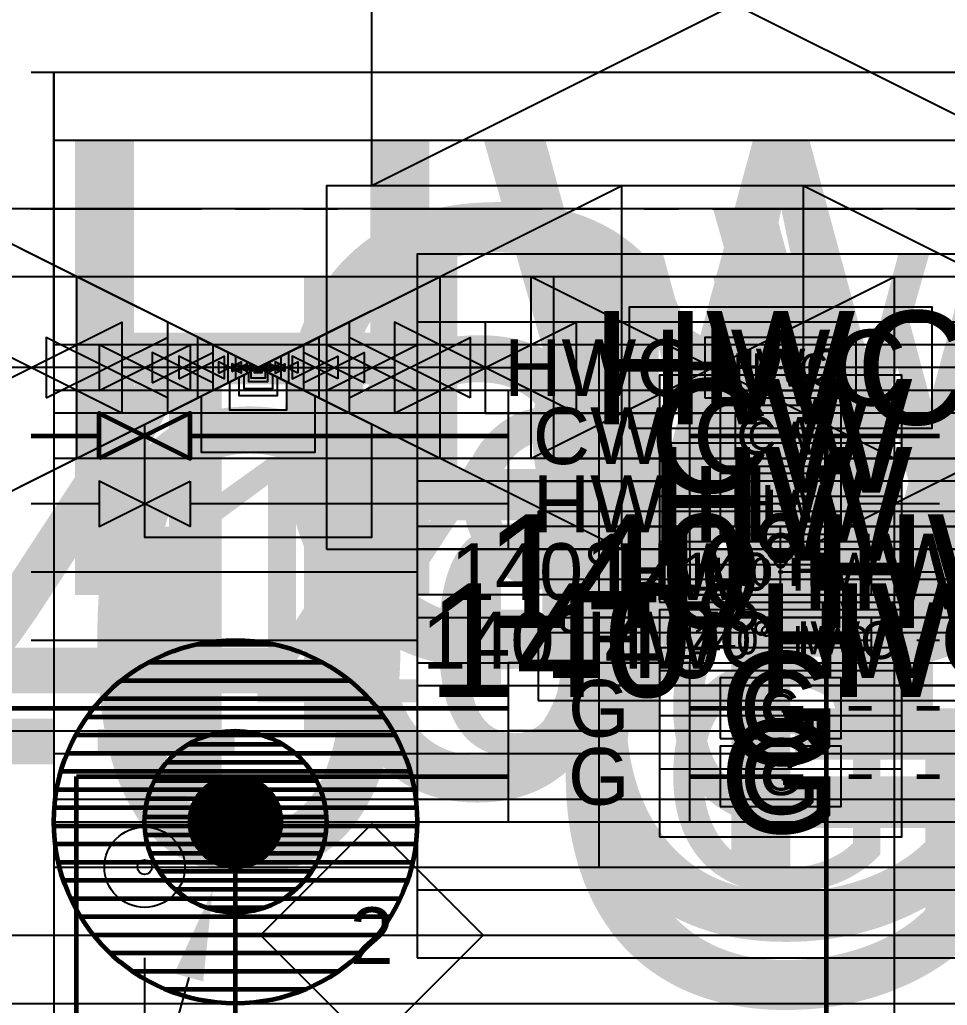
# Model space of a CAD drawing. Extents: x -3677 to 22148, y -333 to 1817.
# Drawn here: x -2105.5 to -1983, y 235.5 to 365.7 of the extents above; entities that cross this region are included whole.
import ezdxf
from ezdxf import colors
from ezdxf.entities.mleader import LeaderData, LeaderLine
from ezdxf.enums import TextEntityAlignment as Align
from ezdxf.math import Vec2, Vec3

# ---------------------------------------------------------------- set-up
doc = ezdxf.new("R2010")
doc.units = 0
doc.header["$LTSCALE"] = 36
doc.header["$MEASUREMENT"] = 0
doc.linetypes.add('PHANTOM2', pattern=[1.25, 0.625, -0.125, 0.125, -0.125, 0.125, -0.125])
for name, color, linetype in [('G-ANNO-TEXT', 70, 'Continuous'), ('G-ANNO-TEXT @ 96', 70, 'Continuous'), ('P-14HW-N', 3, 'Continuous'), ('P-14HW-N @ 1 (1)', 3, 'Continuous'), ('P-14HW-N @ 1 (2)', 3, 'Continuous'), ('P-14HW-N @ 128', 3, 'Continuous'), ('P-14HW-N @ 192', 3, 'Continuous'), ('P-14HW-N @ 384', 3, 'Continuous'), ('P-14HW-N @ 48', 3, 'Continuous'), ('P-14HW-N @ 64', 3, 'Continuous'), ('P-14HW-N @ 768', 3, 'Continuous'), ('P-14HW-N @ 96', 3, 'Continuous'), ('P-14HWC-N', 2, 'Continuous'), ('P-14HWC-N @ 1 (1)', 2, 'Continuous'), ('P-14HWC-N @ 1 (2)', 2, 'Continuous'), ('P-14HWC-N @ 128', 2, 'Continuous'), ('P-14HWC-N @ 192', 2, 'Continuous'), ('P-14HWC-N @ 384', 2, 'Continuous'), ('P-14HWC-N @ 48', 2, 'Continuous'), ('P-14HWC-N @ 64', 2, 'Continuous'), ('P-14HWC-N @ 768', 2, 'Continuous'), ('P-14HWC-N @ 96', 2, 'Continuous'), ('P-HW-N', 1, 'Continuous'), ('P-HW-N @ 1 (1)', 1, 'Continuous'), ('P-HW-N @ 1 (2)', 1, 'Continuous'), ('P-HW-N @ 128', 1, 'Continuous'), ('P-HW-N @ 192', 1, 'Continuous'), ('P-HW-N @ 384', 1, 'Continuous'), ('P-HW-N @ 48', 1, 'Continuous'), ('P-HW-N @ 64', 1, 'Continuous'), ('P-HW-N @ 768', 1, 'Continuous'), ('P-HW-N @ 96', 1, 'Continuous'), ('P-HWC-N', 2, 'Continuous'), ('P-HWC-N @ 1 (1)', 2, 'Continuous'), ('P-HWC-N @ 1 (2)', 2, 'Continuous'), ('P-HWC-N @ 12', 2, 'Continuous'), ('P-HWC-N @ 128', 2, 'Continuous'), ('P-HWC-N @ 16', 2, 'Continuous'), ('P-HWC-N @ 192', 2, 'Continuous'), ('P-HWC-N @ 2', 2, 'Continuous'), ('P-HWC-N @ 24', 2, 'Continuous'), ('P-HWC-N @ 384', 2, 'Continuous'), ('P-HWC-N @ 4', 2, 'Continuous'), ('P-HWC-N @ 48', 2, 'Continuous'), ('P-HWC-N @ 64', 2, 'Continuous'), ('P-HWC-N @ 768', 2, 'Continuous'), ('P-HWC-N @ 8', 2, 'Continuous'), ('P-HWC-N @ 96', 2, 'Continuous'), ('P-STRM-N', 2, 'Continuous'), ('P-STRM-N @ 96', 2, 'Continuous')]:
    doc.layers.add(name, color=color, linetype=linetype)
for name, color, linetype, lineweight in [('P-CW-N', 4, 'Continuous', 60), ('P-CW-N @ 1 (1)', 4, 'Continuous', 60), ('P-CW-N @ 1 (2)', 4, 'Continuous', 60), ('P-CW-N @ 128', 4, 'Continuous', 60), ('P-CW-N @ 192', 4, 'Continuous', 60), ('P-CW-N @ 384', 4, 'Continuous', 60), ('P-CW-N @ 48', 4, 'Continuous', 60), ('P-CW-N @ 64', 4, 'Continuous', 60), ('P-CW-N @ 768', 4, 'Continuous', 60), ('P-CW-N @ 96', 4, 'Continuous', 60), ('P-GAS-N', 3, 'Continuous', 60), ('P-GAS-N @ 1 (1)', 3, 'Continuous', 60), ('P-GAS-N @ 1 (2)', 3, 'Continuous', 60), ('P-GAS-N @ 128', 3, 'Continuous', 60), ('P-GAS-N @ 192', 3, 'Continuous', 60), ('P-GAS-N @ 384', 3, 'Continuous', 60), ('P-GAS-N @ 48', 3, 'Continuous', 60), ('P-GAS-N @ 64', 3, 'Continuous', 60), ('P-GAS-N @ 768', 3, 'Continuous', 60), ('P-GAS-N @ 96', 3, 'Continuous', 60), ('P-SAN-N', 6, 'Continuous', 60), ('P-SAN-N @ 1 (1)', 6, 'Continuous', 60), ('P-SAN-N @ 1 (2)', 6, 'Continuous', 60), ('P-SAN-N @ 12', 6, 'Continuous', 60), ('P-SAN-N @ 128', 6, 'Continuous', 60), ('P-SAN-N @ 16', 6, 'Continuous', 60), ('P-SAN-N @ 192', 6, 'Continuous', 60), ('P-SAN-N @ 2', 6, 'Continuous', 60), ('P-SAN-N @ 24', 6, 'Continuous', 60), ('P-SAN-N @ 384', 6, 'Continuous', 60), ('P-SAN-N @ 4', 6, 'Continuous', 60), ('P-SAN-N @ 48', 6, 'Continuous', 60), ('P-SAN-N @ 64', 6, 'Continuous', 60), ('P-SAN-N @ 768', 6, 'Continuous', 60), ('P-SAN-N @ 8', 6, 'Continuous', 60), ('P-SAN-N @ 96', 6, 'Continuous', 60)]:
    doc.layers.add(name, color=color, linetype=linetype, lineweight=lineweight)
doc.styles.add('Arial', font='arial.ttf')
doc.dimstyles.new('Loop096', dxfattribs={"dimscale": 0, "dimtxt": 0.09375, "dimasz": 0.03125, "dimexe": 0.0625, "dimexo": 0.0625, "dimgap": 0.09375, "dimtad": 1, "dimdec": 4, "dimzin": 3, "dimdsep": 46, "dimlunit": 4, "dimtxsty": 'Arial', "dimblk": 'OBLIQUE', "dimcen": 0.09375, "dimdle": 0.0625, "dimclrd": 256, "dimclre": 256, "dimclrt": 256, "dimadec": 4, "dimazin": 0, "dimtfac": 0.8, "dimtdec": 4, "dimtix": 1, "dimtofl": 0, "dimtmove": 1, "dimatfit": 0, "dimldrblk": 'LeaderNoteBlock', "dimfxl": 1, "dimfrac": 1, "dimtolj": 1, "dimtzin": 0, "dimlwd": -1, "dimlwe": -1, "dimarcsym": 0})

# ---------------------------------------------------------------- blocks, each defined once
blk = doc.blocks.new('*U10')
at = {"layer": 'DEFPOINTS'}
blk.add_lwpolyline([(-0.25, -0.0625), (0.25, -0.0625), (0.25, 0.0625), (-0.25, 0.0625)], close=True, dxfattribs=at)
at = {"insert": (0, 0.03957), "char_height": 0.078125, "width": 0.2237834, "attachment_point": 2, "style": 'Arial'}
blk.add_mtext('140%%DHW', dxfattribs=at)
blk = doc.blocks.new('*U77')
at = {"layer": 'P-14HW-N @ 1 (1)', "linetype": 'ByBlock', "lineweight": -2}
blk.add_blockref('*U10', (-2005, 292.73), dxfattribs=at)
at = {"layer": 'P-14HW-N @ 1 (2)', "linetype": 'ByBlock', "lineweight": -2}
blk.add_blockref('*U10', (-2005, 292.73), dxfattribs=at)
at = {"layer": 'P-14HW-N @ 128', "linetype": 'ByBlock', "lineweight": -2, "xscale": 128, "yscale": 128, "zscale": 128}
blk.add_blockref('*U10', (-2005, 292.73), dxfattribs=at)
at = {"layer": 'P-14HW-N @ 192', "linetype": 'ByBlock', "lineweight": -2, "xscale": 192, "yscale": 192, "zscale": 192}
blk.add_blockref('*U10', (-2005, 292.73), dxfattribs=at)
at = {"layer": 'P-14HW-N @ 384', "linetype": 'ByBlock', "lineweight": -2, "xscale": 384, "yscale": 384, "zscale": 384}
blk.add_blockref('*U10', (-2005, 292.73), dxfattribs=at)
at = {"layer": 'P-14HW-N @ 48', "linetype": 'ByBlock', "lineweight": -2, "xscale": 48, "yscale": 48, "zscale": 48}
blk.add_blockref('*U10', (-2005, 292.73), dxfattribs=at)
at = {"layer": 'P-14HW-N @ 64', "linetype": 'ByBlock', "lineweight": -2, "xscale": 64, "yscale": 64, "zscale": 64}
blk.add_blockref('*U10', (-2005, 292.73), dxfattribs=at)
at = {"layer": 'P-14HW-N @ 768', "linetype": 'ByBlock', "lineweight": -2, "xscale": 768, "yscale": 768, "zscale": 768}
blk.add_blockref('*U10', (-2005, 292.73), dxfattribs=at)
at = {"layer": 'P-14HW-N @ 96', "linetype": 'ByBlock', "lineweight": -2, "xscale": 96, "yscale": 96, "zscale": 96}
blk.add_blockref('*U10', (-2029, 292.73), dxfattribs=at)
blk = doc.blocks.new('*U11')
at = {"layer": 'DEFPOINTS'}
blk.add_lwpolyline([(-0.25, -0.0625), (0.25, -0.0625), (0.25, 0.0625), (-0.25, 0.0625)], close=True, dxfattribs=at)
at = {"insert": (0, 0.03904), "char_height": 0.078125, "width": 0.340714, "attachment_point": 2, "style": 'Arial'}
blk.add_mtext('140%%DHWC', dxfattribs=at)
blk = doc.blocks.new('*U78')
at = {"layer": 'P-14HWC-N @ 1 (1)', "linetype": 'ByBlock', "lineweight": -2}
blk.add_blockref('*U11', (-2005, 283.73), dxfattribs=at)
at = {"layer": 'P-14HWC-N @ 1 (2)', "linetype": 'ByBlock', "lineweight": -2}
blk.add_blockref('*U11', (-2005, 283.73), dxfattribs=at)
at = {"layer": 'P-14HWC-N @ 128', "linetype": 'ByBlock', "lineweight": -2, "xscale": 128, "yscale": 128, "zscale": 128}
blk.add_blockref('*U11', (-2005, 283.73), dxfattribs=at)
at = {"layer": 'P-14HWC-N @ 192', "linetype": 'ByBlock', "lineweight": -2, "xscale": 192, "yscale": 192, "zscale": 192}
blk.add_blockref('*U11', (-2005, 283.73), dxfattribs=at)
at = {"layer": 'P-14HWC-N @ 384', "linetype": 'ByBlock', "lineweight": -2, "xscale": 384, "yscale": 384, "zscale": 384}
blk.add_blockref('*U11', (-2005, 283.73), dxfattribs=at)
at = {"layer": 'P-14HWC-N @ 48', "linetype": 'ByBlock', "lineweight": -2, "xscale": 48, "yscale": 48, "zscale": 48}
blk.add_blockref('*U11', (-2005, 283.73), dxfattribs=at)
at = {"layer": 'P-14HWC-N @ 64', "linetype": 'ByBlock', "lineweight": -2, "xscale": 64, "yscale": 64, "zscale": 64}
blk.add_blockref('*U11', (-2005, 283.73), dxfattribs=at)
at = {"layer": 'P-14HWC-N @ 768', "linetype": 'ByBlock', "lineweight": -2, "xscale": 768, "yscale": 768, "zscale": 768}
blk.add_blockref('*U11', (-2005, 283.73), dxfattribs=at)
at = {"layer": 'P-14HWC-N @ 96', "linetype": 'ByBlock', "lineweight": -2, "xscale": 96, "yscale": 96, "zscale": 96}
blk.add_blockref('*U11', (-2029, 283.73), dxfattribs=at)
blk = doc.blocks.new('Gas Pipe Type')
at = {"layer": 'DEFPOINTS'}
blk.add_lwpolyline([(-0.125, -0.0625), (0.125, -0.0625), (0.125, 0.0625), (-0.125, 0.0625)], close=True, dxfattribs=at)
at = {"style": 'Arial'}
blk.add_text('G', height=0.07812, dxfattribs=at).set_placement((0, 0), align=Align.MIDDLE)
blk = doc.blocks.new('*U79')
at = {"layer": 'P-GAS-N @ 1 (1)', "linetype": 'ByBlock', "lineweight": -2}
blk.add_blockref('Gas Pipe Type', (-2005, 274.73), dxfattribs=at)
at = {"layer": 'P-GAS-N @ 1 (2)', "linetype": 'ByBlock', "lineweight": -2}
blk.add_blockref('Gas Pipe Type', (-2005, 274.73), dxfattribs=at)
at = {"layer": 'P-GAS-N @ 128', "linetype": 'ByBlock', "lineweight": -2, "xscale": 128, "yscale": 128, "zscale": 128}
blk.add_blockref('Gas Pipe Type', (-2005, 274.73), dxfattribs=at)
at = {"layer": 'P-GAS-N @ 192', "linetype": 'ByBlock', "lineweight": -2, "xscale": 192, "yscale": 192, "zscale": 192}
blk.add_blockref('Gas Pipe Type', (-2005, 274.73), dxfattribs=at)
at = {"layer": 'P-GAS-N @ 384', "linetype": 'ByBlock', "lineweight": -2, "xscale": 384, "yscale": 384, "zscale": 384}
blk.add_blockref('Gas Pipe Type', (-2005, 274.73), dxfattribs=at)
at = {"layer": 'P-GAS-N @ 48', "linetype": 'ByBlock', "lineweight": -2, "xscale": 48, "yscale": 48, "zscale": 48}
blk.add_blockref('Gas Pipe Type', (-2005, 274.73), dxfattribs=at)
at = {"layer": 'P-GAS-N @ 64', "linetype": 'ByBlock', "lineweight": -2, "xscale": 64, "yscale": 64, "zscale": 64}
blk.add_blockref('Gas Pipe Type', (-2005, 274.73), dxfattribs=at)
at = {"layer": 'P-GAS-N @ 768', "linetype": 'ByBlock', "lineweight": -2, "xscale": 768, "yscale": 768, "zscale": 768}
blk.add_blockref('Gas Pipe Type', (-2005, 274.73), dxfattribs=at)
at = {"layer": 'P-GAS-N @ 96', "linetype": 'ByBlock', "lineweight": -2, "xscale": 96, "yscale": 96, "zscale": 96}
blk.add_blockref('Gas Pipe Type', (-2029, 274.73), dxfattribs=at)
blk = doc.blocks.new('*U80')
at = {"layer": 'P-GAS-N @ 1 (1)', "linetype": 'ByBlock', "lineweight": -2}
blk.add_blockref('Gas Pipe Type', (-2005, 265.73), dxfattribs=at)
at = {"layer": 'P-GAS-N @ 1 (2)', "linetype": 'ByBlock', "lineweight": -2}
blk.add_blockref('Gas Pipe Type', (-2005, 265.73), dxfattribs=at)
at = {"layer": 'P-GAS-N @ 128', "linetype": 'ByBlock', "lineweight": -2, "xscale": 128, "yscale": 128, "zscale": 128}
blk.add_blockref('Gas Pipe Type', (-2005, 265.73), dxfattribs=at)
at = {"layer": 'P-GAS-N @ 192', "linetype": 'ByBlock', "lineweight": -2, "xscale": 192, "yscale": 192, "zscale": 192}
blk.add_blockref('Gas Pipe Type', (-2005, 265.73), dxfattribs=at)
at = {"layer": 'P-GAS-N @ 384', "linetype": 'ByBlock', "lineweight": -2, "xscale": 384, "yscale": 384, "zscale": 384}
blk.add_blockref('Gas Pipe Type', (-2005, 265.73), dxfattribs=at)
at = {"layer": 'P-GAS-N @ 48', "linetype": 'ByBlock', "lineweight": -2, "xscale": 48, "yscale": 48, "zscale": 48}
blk.add_blockref('Gas Pipe Type', (-2005, 265.73), dxfattribs=at)
at = {"layer": 'P-GAS-N @ 64', "linetype": 'ByBlock', "lineweight": -2, "xscale": 64, "yscale": 64, "zscale": 64}
blk.add_blockref('Gas Pipe Type', (-2005, 265.73), dxfattribs=at)
at = {"layer": 'P-GAS-N @ 768', "linetype": 'ByBlock', "lineweight": -2, "xscale": 768, "yscale": 768, "zscale": 768}
blk.add_blockref('Gas Pipe Type', (-2005, 265.73), dxfattribs=at)
at = {"layer": 'P-GAS-N @ 96', "linetype": 'ByBlock', "lineweight": -2, "xscale": 96, "yscale": 96, "zscale": 96}
blk.add_blockref('Gas Pipe Type', (-2029, 265.73), dxfattribs=at)
blk = doc.blocks.new('*U26')
at = {"layer": 'DEFPOINTS'}
blk.add_lwpolyline([(-0.125, -0.0625), (0.125, -0.0625), (0.125, 0.0625), (-0.125, 0.0625)], close=True, dxfattribs=at)
at = {"style": 'Arial'}
blk.add_text('HW', height=0.078125, dxfattribs=at).set_placement((0, 0), align=Align.MIDDLE)
blk = doc.blocks.new('*U81')
at = {"layer": 'P-HW-N @ 1 (1)', "linetype": 'ByBlock', "lineweight": -2}
blk.add_blockref('*U26', (-2005, 301.73), dxfattribs=at)
at = {"layer": 'P-HW-N @ 1 (2)', "linetype": 'ByBlock', "lineweight": -2}
blk.add_blockref('*U26', (-2005, 301.73), dxfattribs=at)
at = {"layer": 'P-HW-N @ 128', "linetype": 'ByBlock', "lineweight": -2, "xscale": 128, "yscale": 128, "zscale": 128}
blk.add_blockref('*U26', (-2005, 301.73), dxfattribs=at)
at = {"layer": 'P-HW-N @ 192', "linetype": 'ByBlock', "lineweight": -2, "xscale": 192, "yscale": 192, "zscale": 192}
blk.add_blockref('*U26', (-2005, 301.73), dxfattribs=at)
at = {"layer": 'P-HW-N @ 384', "linetype": 'ByBlock', "lineweight": -2, "xscale": 384, "yscale": 384, "zscale": 384}
blk.add_blockref('*U26', (-2005, 301.73), dxfattribs=at)
at = {"layer": 'P-HW-N @ 48', "linetype": 'ByBlock', "lineweight": -2, "xscale": 48, "yscale": 48, "zscale": 48}
blk.add_blockref('*U26', (-2005, 301.73), dxfattribs=at)
at = {"layer": 'P-HW-N @ 64', "linetype": 'ByBlock', "lineweight": -2, "xscale": 64, "yscale": 64, "zscale": 64}
blk.add_blockref('*U26', (-2005, 301.73), dxfattribs=at)
at = {"layer": 'P-HW-N @ 768', "linetype": 'ByBlock', "lineweight": -2, "xscale": 768, "yscale": 768, "zscale": 768}
blk.add_blockref('*U26', (-2005, 301.73), dxfattribs=at)
at = {"layer": 'P-HW-N @ 96', "linetype": 'ByBlock', "lineweight": -2, "xscale": 96, "yscale": 96, "zscale": 96}
blk.add_blockref('*U26', (-2029, 301.73), dxfattribs=at)
blk = doc.blocks.new('*U7')
at = {"layer": 'DEFPOINTS'}
blk.add_lwpolyline([(-0.125, -0.0625), (0.125, -0.0625), (0.125, 0.0625), (-0.125, 0.0625)], close=True, dxfattribs=at)
at = {"style": 'Arial'}
blk.add_text('CW', height=0.078125, dxfattribs=at).set_placement((0, 0), align=Align.MIDDLE)
blk = doc.blocks.new('*U82')
at = {"layer": 'P-CW-N @ 1 (1)', "linetype": 'ByBlock', "lineweight": -2}
blk.add_blockref('*U7', (-2005, 310.73), dxfattribs=at)
at = {"layer": 'P-CW-N @ 1 (2)', "linetype": 'ByBlock', "lineweight": -2}
blk.add_blockref('*U7', (-2005, 310.73), dxfattribs=at)
at = {"layer": 'P-CW-N @ 128', "linetype": 'ByBlock', "lineweight": -2, "xscale": 128, "yscale": 128, "zscale": 128}
blk.add_blockref('*U7', (-2005, 310.73), dxfattribs=at)
at = {"layer": 'P-CW-N @ 192', "linetype": 'ByBlock', "lineweight": -2, "xscale": 192, "yscale": 192, "zscale": 192}
blk.add_blockref('*U7', (-2005, 310.73), dxfattribs=at)
at = {"layer": 'P-CW-N @ 384', "linetype": 'ByBlock', "lineweight": -2, "xscale": 384, "yscale": 384, "zscale": 384}
blk.add_blockref('*U7', (-2005, 310.73), dxfattribs=at)
at = {"layer": 'P-CW-N @ 48', "linetype": 'ByBlock', "lineweight": -2, "xscale": 48, "yscale": 48, "zscale": 48}
blk.add_blockref('*U7', (-2005, 310.73), dxfattribs=at)
at = {"layer": 'P-CW-N @ 64', "linetype": 'ByBlock', "lineweight": -2, "xscale": 64, "yscale": 64, "zscale": 64}
blk.add_blockref('*U7', (-2005, 310.73), dxfattribs=at)
at = {"layer": 'P-CW-N @ 768', "linetype": 'ByBlock', "lineweight": -2, "xscale": 768, "yscale": 768, "zscale": 768}
blk.add_blockref('*U7', (-2005, 310.73), dxfattribs=at)
at = {"layer": 'P-CW-N @ 96', "linetype": 'ByBlock', "lineweight": -2, "xscale": 96, "yscale": 96, "zscale": 96}
blk.add_blockref('*U7', (-2029, 310.73), dxfattribs=at)
blk = doc.blocks.new('*U12')
at = {"layer": 'DEFPOINTS'}
blk.add_lwpolyline([(-0.15625, -0.0625), (0.15625, -0.0625), (0.15625, 0.0625), (-0.15625, 0.0625)], close=True, dxfattribs=at)
at = {"style": 'Arial'}
blk.add_text('HWC', height=0.078125, dxfattribs=at).set_placement((0, 0), align=Align.MIDDLE)
blk = doc.blocks.new('*U83')
at = {"layer": 'P-HWC-N @ 1 (1)', "linetype": 'ByBlock', "lineweight": -2}
blk.add_blockref('*U12', (-2005, 319.73), dxfattribs=at)
at = {"layer": 'P-HWC-N @ 1 (2)', "linetype": 'ByBlock', "lineweight": -2}
blk.add_blockref('*U12', (-2005, 319.73), dxfattribs=at)
at = {"layer": 'P-HWC-N @ 128', "linetype": 'ByBlock', "lineweight": -2, "xscale": 128, "yscale": 128, "zscale": 128}
blk.add_blockref('*U12', (-2005, 319.73), dxfattribs=at)
at = {"layer": 'P-HWC-N @ 192', "linetype": 'ByBlock', "lineweight": -2, "xscale": 192, "yscale": 192, "zscale": 192}
blk.add_blockref('*U12', (-2005, 319.73), dxfattribs=at)
at = {"layer": 'P-HWC-N @ 384', "linetype": 'ByBlock', "lineweight": -2, "xscale": 384, "yscale": 384, "zscale": 384}
blk.add_blockref('*U12', (-2005, 319.73), dxfattribs=at)
at = {"layer": 'P-HWC-N @ 48', "linetype": 'ByBlock', "lineweight": -2, "xscale": 48, "yscale": 48, "zscale": 48}
blk.add_blockref('*U12', (-2005, 319.73), dxfattribs=at)
at = {"layer": 'P-HWC-N @ 64', "linetype": 'ByBlock', "lineweight": -2, "xscale": 64, "yscale": 64, "zscale": 64}
blk.add_blockref('*U12', (-2005, 319.73), dxfattribs=at)
at = {"layer": 'P-HWC-N @ 768', "linetype": 'ByBlock', "lineweight": -2, "xscale": 768, "yscale": 768, "zscale": 768}
blk.add_blockref('*U12', (-2005, 319.73), dxfattribs=at)
at = {"layer": 'P-HWC-N @ 96', "linetype": 'ByBlock', "lineweight": -2, "xscale": 96, "yscale": 96, "zscale": 96}
blk.add_blockref('*U12', (-2029, 319.73), dxfattribs=at)
blk = doc.blocks.new('DRAIN')
at = {"linetype": 'Continuous'}
blk.add_circle((0, 0), 0.0553, dxfattribs=at)
at = {"color": 7, "linetype": 'Continuous'}
blk.add_circle((0, 0), 0.01, dxfattribs=at)
blk = doc.blocks.new('DIAMOND TAG')
blk.add_lwpolyline([(0, -0.1533), (0.1533, 0), (0, 0.1533), (-0.1533, 0)], close=True)
at = {"style": 'Arial'}
blk.add_attdef('XXX', text='', height=0.0781, dxfattribs=at).set_placement((0, 0), align=Align.MIDDLE)
blk = doc.blocks.new('*U48')
for p, q in [((-0.0625, 0), (-0.09375, 0)), ((0.0625, 0), (0.09375, 0))]:
    blk.add_line(p, q)
at = {"linetype": 'Continuous'}
for points in [[(-0.21875, 0.03125), (-0.09375, -0.03125), (-0.09375, 0.03125), (-0.21875, -0.03125), (-0.21875, 0.03125)], [(-0.0195, -0.00975), (-0.0625, -0.03125), (-0.0625, 0.03125), (-0.0195, 0.00975)], [(0.0195, -0.00975), (0.0625, -0.03125), (0.0625, 0.03125), (0.0195, 0.00975)], [(0.21875, 0.03125), (0.09375, -0.03125), (0.09375, 0.03125), (0.21875, -0.03125), (0.21875, 0.03125)], [(-0.0195, 0.00975), (-0.0195, 0.02925), (0.0195, 0.02925), (0.0195, 0.00975)], [(-0.0195, -0.00975), (0, 0), (-0.0195, 0.00975)], [(0.0195, 0.00975), (0, 0), (0.0195, -0.00975)]]:
    blk.add_lwpolyline(points, dxfattribs=at)
blk = doc.blocks.new('*U173')
at = {"layer": 'P-HWC-N @ 768', "xscale": 768, "yscale": 768, "zscale": 768, "rotation": 180}
blk.add_blockref('*U48', (-2194, 319.73), dxfattribs=at)
blk = doc.blocks.new('*U174')
at = {"layer": 'P-HWC-N @ 1 (1)', "rotation": 180}
blk.add_blockref('*U48', (-2074, 319.73), dxfattribs=at)
at = {"layer": 'P-HWC-N @ 1 (2)', "rotation": 180}
blk.add_blockref('*U48', (-2074, 319.73), dxfattribs=at)
at = {"layer": 'P-HWC-N @ 12', "xscale": 12, "yscale": 12, "zscale": 12, "rotation": 180}
blk.add_blockref('*U48', (-2074, 319.73), dxfattribs=at)
at = {"layer": 'P-HWC-N @ 128', "xscale": 128, "yscale": 128, "zscale": 128, "rotation": 180}
blk.add_blockref('*U48', (-2074, 319.73), dxfattribs=at)
at = {"layer": 'P-HWC-N @ 16', "xscale": 16, "yscale": 16, "zscale": 16, "rotation": 180}
blk.add_blockref('*U48', (-2074, 319.73), dxfattribs=at)
at = {"layer": 'P-HWC-N @ 192', "xscale": 192, "yscale": 192, "zscale": 192, "rotation": 180}
blk.add_blockref('*U48', (-2074, 319.73), dxfattribs=at)
at = {"layer": 'P-HWC-N @ 2', "xscale": 2, "yscale": 2, "zscale": 2, "rotation": 180}
blk.add_blockref('*U48', (-2074, 319.73), dxfattribs=at)
at = {"layer": 'P-HWC-N @ 24', "xscale": 24, "yscale": 24, "zscale": 24, "rotation": 180}
blk.add_blockref('*U48', (-2074, 319.73), dxfattribs=at)
at = {"layer": 'P-HWC-N @ 384', "xscale": 384, "yscale": 384, "zscale": 384, "rotation": 180}
blk.add_blockref('*U48', (-2074, 319.73), dxfattribs=at)
at = {"layer": 'P-HWC-N @ 4', "xscale": 4, "yscale": 4, "zscale": 4, "rotation": 180}
blk.add_blockref('*U48', (-2074, 319.73), dxfattribs=at)
at = {"layer": 'P-HWC-N @ 48', "xscale": 48, "yscale": 48, "zscale": 48, "rotation": 180}
blk.add_blockref('*U48', (-2074, 319.73), dxfattribs=at)
at = {"layer": 'P-HWC-N @ 64', "xscale": 64, "yscale": 64, "zscale": 64, "rotation": 180}
blk.add_blockref('*U48', (-2074, 319.73), dxfattribs=at)
at = {"layer": 'P-HWC-N @ 768', "xscale": 768, "yscale": 768, "zscale": 768, "rotation": 180}
blk.add_blockref('*U48', (-2074, 319.73), dxfattribs=at)
at = {"layer": 'P-HWC-N @ 8', "xscale": 8, "yscale": 8, "zscale": 8, "rotation": 180}
blk.add_blockref('*U48', (-2074, 319.73), dxfattribs=at)
at = {"layer": 'P-HWC-N @ 96', "xscale": 96, "yscale": 96, "zscale": 96, "rotation": 180}
blk.add_blockref('*U48', (-2074, 319.73), dxfattribs=at)
blk = doc.blocks.new('_Oblique')
at = {"color": 0, "linetype": 'ByBlock', "lineweight": -2}
blk.add_line((-0.5, -0.5), (0.5, 0.5), dxfattribs=at)
blk = doc.blocks.new('LeaderNoteBlock')
blk.add_ellipse((0, 0), major_axis=(1, 0), ratio=0.25, start_param=5.387521, end_param=10.320443)
blk = doc.blocks.new('PLMB BALL VALVES')
at = {"linetype": 'Continuous'}
blk.add_lwpolyline([(-0.0625, -0.03125), (-0.0625, 0.03125), (0.0625, -0.03125), (0.0625, 0.03125), (-0.0625, -0.03125)], dxfattribs=at)
blk = doc.blocks.new('*U297')
at = {"layer": 'P-HWC-N @ 768', "xscale": 768, "yscale": 768, "zscale": 768}
blk.add_blockref('*U48', (-1891, 367.73), dxfattribs=at)
blk = doc.blocks.new('*U3')
h = blk.add_hatch()
h.set_pattern_fill('ANSI31', color=256, scale=0.025, angle=135)
edge = h.paths.add_edge_path()
edge.add_arc((0, 0), 0.03125, 0, 360)
blk.add_circle((0, 0), 0.03125)
blk = doc.blocks.new('*U311')
at = {"layer": 'P-SAN-N @ 1 (1)'}
blk.add_blockref('*U3', (-2077, 259.73), dxfattribs=at)
at = {"layer": 'P-SAN-N @ 1 (2)'}
blk.add_blockref('*U3', (-2077, 259.73), dxfattribs=at)
at = {"layer": 'P-SAN-N @ 12', "xscale": 12, "yscale": 12, "zscale": 12}
blk.add_blockref('*U3', (-2077, 259.73), dxfattribs=at)
at = {"layer": 'P-SAN-N @ 128', "xscale": 128, "yscale": 128, "zscale": 128}
blk.add_blockref('*U3', (-2077, 259.73), dxfattribs=at)
at = {"layer": 'P-SAN-N @ 16', "xscale": 16, "yscale": 16, "zscale": 16}
blk.add_blockref('*U3', (-2077, 259.73), dxfattribs=at)
at = {"layer": 'P-SAN-N @ 192', "xscale": 192, "yscale": 192, "zscale": 192}
blk.add_blockref('*U3', (-2077, 259.73), dxfattribs=at)
at = {"layer": 'P-SAN-N @ 2', "xscale": 2, "yscale": 2, "zscale": 2}
blk.add_blockref('*U3', (-2077, 259.73), dxfattribs=at)
at = {"layer": 'P-SAN-N @ 24', "xscale": 24, "yscale": 24, "zscale": 24}
blk.add_blockref('*U3', (-2077, 259.73), dxfattribs=at)
at = {"layer": 'P-SAN-N @ 384', "xscale": 384, "yscale": 384, "zscale": 384}
blk.add_blockref('*U3', (-2077, 259.73), dxfattribs=at)
at = {"layer": 'P-SAN-N @ 4', "xscale": 4, "yscale": 4, "zscale": 4}
blk.add_blockref('*U3', (-2077, 259.73), dxfattribs=at)
at = {"layer": 'P-SAN-N @ 48', "xscale": 48, "yscale": 48, "zscale": 48}
blk.add_blockref('*U3', (-2077, 259.73), dxfattribs=at)
at = {"layer": 'P-SAN-N @ 64', "xscale": 64, "yscale": 64, "zscale": 64}
blk.add_blockref('*U3', (-2077, 259.73), dxfattribs=at)
at = {"layer": 'P-SAN-N @ 768', "xscale": 768, "yscale": 768, "zscale": 768}
blk.add_blockref('*U3', (-2077, 259.73), dxfattribs=at)
at = {"layer": 'P-SAN-N @ 8', "xscale": 8, "yscale": 8, "zscale": 8}
blk.add_blockref('*U3', (-2077, 259.73), dxfattribs=at)
at = {"layer": 'P-SAN-N @ 96', "xscale": 96, "yscale": 96, "zscale": 96}
blk.add_blockref('*U3', (-2077, 259.73), dxfattribs=at)

msp = doc.modelspace()

# ---------------------------------------------------------------- linework, layer by layer
at = {"layer": 'G-ANNO-TEXT', "linetype": 'PHANTOM2'}
msp.add_lwpolyline([(-1951, 340.73), (-1951, 423.73), (-1952, 423.73), (-1952, 607.73), (-2360, 607.73), (-2360, 391.73), (-2284, 391.73), (-2284, 340.73)], close=True, dxfattribs=at)
at = {"layer": 'P-14HW-N'}
for p, q in [((-2104, 292.73), (-2053, 292.73)), ((-2005, 292.73), (-2002, 292.73)), ((-1996, 292.73), (-1993, 292.73)), ((-1987, 292.73), (-1984, 292.73))]:
    msp.add_line(p, q, dxfattribs=at)
at = {"layer": 'P-14HWC-N'}
for p, q in [((-2104, 283.73), (-2053, 283.73)), ((-2005, 283.73), (-2002, 283.73)), ((-1996, 283.73), (-1993, 283.73)), ((-1987, 283.73), (-1984, 283.73))]:
    msp.add_line(p, q, dxfattribs=at)
at = {"layer": 'P-CW-N'}
for p, q in [((-2104, 310.73), (-2095, 310.73)), ((-2083, 310.73), (-2041, 310.73)), ((-2017, 310.73), (-1984, 310.73)), ((-1999, 310.73), (-1999, 175.73))]:
    msp.add_line(p, q, dxfattribs=at)
at = {"layer": 'P-GAS-N'}
for p, q in [((-2107, 274.73), (-2041, 274.73)), ((-2017, 274.73), (-2002, 274.73)), ((-1996, 274.73), (-1993, 274.73)), ((-1987, 274.73), (-1984, 274.73)), ((-2098, 229.73), (-2098, 265.73)), ((-2098, 265.73), (-2041, 265.73)), ((-2017, 265.73), (-2002, 265.73)), ((-1996, 265.73), (-1993, 265.73)), ((-1987, 265.73), (-1984, 265.73))]:
    msp.add_line(p, q, dxfattribs=at)
at = {"layer": 'P-HW-N'}
for p, q in [((-2095, 301.73), (-2104, 301.73)), ((-2041, 301.73), (-2083, 301.73)), ((-2002, 301.73), (-2017, 301.73)), ((-1984, 301.73), (-1996, 301.73)), ((-1990, 301.73), (-1990, 166.73))]:
    msp.add_line(p, q, dxfattribs=at)
at = {"layer": 'P-HWC-N'}
for p, q in [((-2095, 319.73), (-2104, 319.73)), ((-2043.98, 319.73), (-2053, 319.73)), ((-1942, 319.73), (-2014.02, 319.73))]:
    msp.add_line(p, q, dxfattribs=at)
at = {"layer": 'P-SAN-N'}
msp.add_line((-2077, 181.73), (-2077, 259.73), dxfattribs=at)
at = {"layer": 'P-STRM-N'}
msp.add_line((-2089, 241.73), (-2089, 196.73), dxfattribs=at)

# ---------------------------------------------------------------- block references
at = {"layer": 'G-ANNO-TEXT @ 96'}
ref = msp.add_blockref('DIAMOND TAG', (-2059, 244.73), dxfattribs=dict(at, xscale=96, yscale=96, zscale=96, rotation=180))
ref.add_attrib('XXX', '2', dxfattribs={"layer": '0', "height": 7.5, "style": 'Arial'}).set_placement((-2059, 244.73), align=Align.MIDDLE)
at = {"layer": 'P-14HW-N'}
msp.add_blockref('*U77', (0, 0), dxfattribs=at)
at = {"layer": 'P-14HWC-N'}
msp.add_blockref('*U78', (0, 0), dxfattribs=at)
at = {"layer": 'P-CW-N'}
msp.add_blockref('*U82', (0, 0), dxfattribs=at)
at = {"layer": 'P-CW-N @ 96', "xscale": 96, "yscale": 96, "zscale": 96}
msp.add_blockref('PLMB BALL VALVES', (-2089, 310.73), dxfattribs=at)
at = {"layer": 'P-GAS-N'}
for name in ['*U79', '*U80']:
    msp.add_blockref(name, (0, 0), dxfattribs=at)
at = {"layer": 'P-HW-N'}
msp.add_blockref('*U81', (0, 0), dxfattribs=at)
at = {"layer": 'P-HW-N @ 96', "xscale": 96, "yscale": 96, "zscale": 96, "rotation": 180}
msp.add_blockref('PLMB BALL VALVES', (-2089, 301.73), dxfattribs=at)
at = {"layer": 'P-HWC-N'}
for name in ['*U297', '*U83', '*U173', '*U174']:
    msp.add_blockref(name, (0, 0), dxfattribs=at)
at = {"layer": 'P-SAN-N'}
msp.add_blockref('*U311', (0, 0), dxfattribs=at)
at = {"layer": 'P-STRM-N @ 96', "xscale": 96, "yscale": 96, "zscale": 96}
msp.add_blockref('DRAIN', (-2089, 253.73), dxfattribs=at)

# ---------------------------------------------------------------- leaders
at = {"layer": 'G-ANNO-TEXT'}
msp.add_leader([(-2101, 319.73), (-2101, 358.73), (-2104, 358.73)], dimstyle='Loop096', override={"dimscale": 0}, dxfattribs=at)
ml = msp.add_multileader_mtext('Standard', dxfattribs=at)
ml.set_content('\\A1;4"SS-DN\\P2"ST - DROP \\PAND SPILL TO 2"FD-D', color=256, style='Arial')
ml.set_leader_properties(color=256, linetype='ByLayer', lineweight=-1)
ml.build(insert=Vec2(0, 0))
ml.multileader.update_dxf_attribs({"has_dogleg": 0, "dogleg_length": 0.125, "arrow_head_size": 12, "scale": 96})
ctx = ml.context
ctx.base_point, ctx.scale, ctx.char_height, ctx.arrow_head_size, ctx.landing_gap_size, ctx.plane_origin = Vec3(-2362.55, -220.27), 96, 9, 12, 3, Vec3(-2080, 250.73)
ctx.text_align_type = 2
notes = []
notes.append((ctx, [(0, (1, 1, 0), (-2215, -220.27), (-1, 0), 12, [(0, [(-2080, 250.73), (-2209, -220.27)], 0, [])])]))
ctx.mtext.insert, ctx.mtext.alignment, ctx.mtext.flow_direction = Vec3(-2230, -215.69), 3, 5
for ctx, leaders in notes:
    for number, flags, end, landing, length, lines in leaders:
        leader = LeaderData()
        leader.index, (leader.has_last_leader_line, leader.has_dogleg_vector, leader.attachment_direction) = number, flags
        leader.last_leader_point, leader.dogleg_vector, leader.dogleg_length = Vec3(end), Vec3(landing), length
        for number, points, colour, breaks in lines:
            line = LeaderLine()
            line.index, line.vertices, line.color, line.breaks = number, Vec3.list(points), colors.encode_raw_color(colour), breaks
            leader.lines.append(line)
        ctx.leaders.append(leader)

doc.saveas('drawing.dxf')
